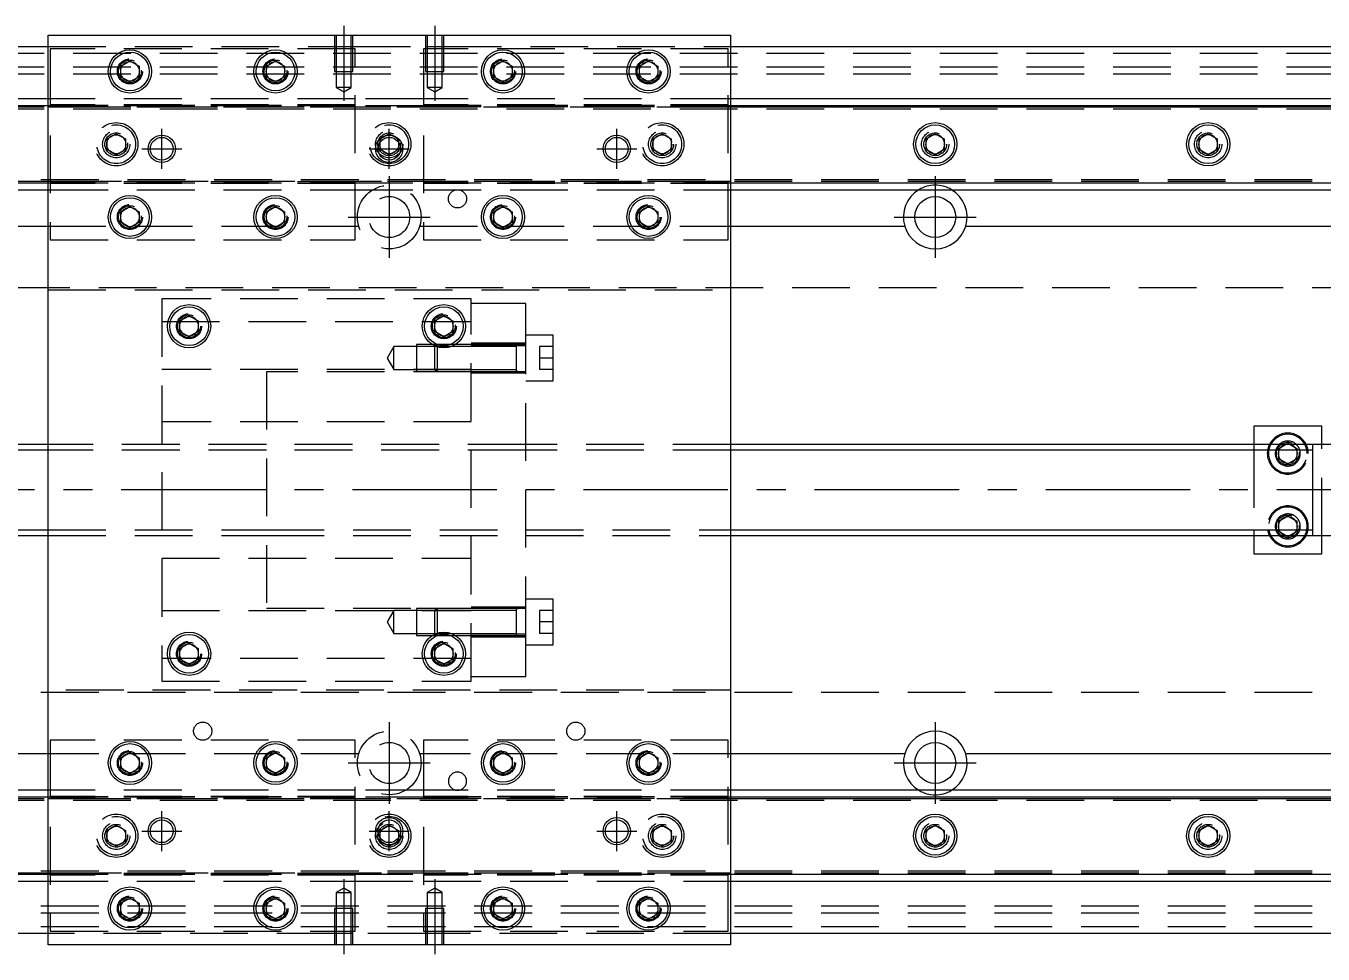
# Model space of a CAD drawing. Extents: x -20 to 743, y -294 to 102.
# Drawn here: x 180.1 to 465.2, y -102 to 102 of the extents above; entities that cross this region are included whole.
import ezdxf

# ---------------------------------------------------------------- set-up
doc = ezdxf.new("R2010")
doc.units = 0
doc.linetypes.add('CENTER', pattern=[50.8, 31.75, -6.35, 6.35, -6.35])
doc.linetypes.add('DASHED', pattern=[19.05, 12.7, -6.35])
doc.layers.get('0').update_dxf_attribs({"linetype": 'CONTINUOUS'})
doc.layers.add('CENTER', color=1, linetype='CENTER')

msp = doc.modelspace()

# ---------------------------------------------------------------- linework, layer by layer
at = {"color": 7, "linetype": 'CONTINUOUS'}
for p, q in [((185, -100), (185, 100)), ((185, 100), (335, 100)), ((335, 100), (335, -100)), ((0, 97.5), (185, 97.5)), ((335, 97.5), (520, 97.5)), ((201, 93.1547), (203, 94.309402)), ((203, 94.309402), (205, 93.1547)), ((233, 93.1547), (235, 94.309402)), ((235, 94.309402), (237, 93.1547)), ((283, 93.1547), (285, 94.309402)), ((285, 94.309402), (287, 93.1547)), ((315, 93.1547), (317, 94.309402)), ((317, 94.309402), (319, 93.1547)), ((201, 90.8453), (201, 93.1547)), ((205, 93.1547), (205, 90.8453)), ((233, 90.8453), (233, 93.1547)), ((237, 93.1547), (237, 90.8453)), ((283, 90.8453), (283, 93.1547)), ((287, 93.1547), (287, 90.8453)), ((315, 90.8453), (315, 93.1547)), ((319, 93.1547), (319, 90.8453)), ((203, 89.690598), (201, 90.8453)), ((205, 90.8453), (203, 89.690598)), ((235, 89.690598), (233, 90.8453)), ((237, 90.8453), (235, 89.690598)), ((285, 89.690598), (283, 90.8453)), ((287, 90.8453), (285, 89.690598)), ((317, 89.690598), (315, 90.8453)), ((319, 90.8453), (317, 89.690598)), ((185, 86), (0, 86)), ((520, 86), (335, 86)), ((185, 84.460392), (0, 84.460392)), ((520, 84.460392), (335, 84.460392)), ((378, 77.1547), (380, 78.309402)), ((378, 74.8453), (378, 77.1547)), ((380, 78.309402), (382, 77.1547)), ((382, 77.1547), (382, 74.8453)), ((438, 77.1547), (440, 78.309402)), ((438, 74.8453), (438, 77.1547)), ((440, 78.309402), (442, 77.1547)), ((442, 77.1547), (442, 74.8453)), ((380, 73.690598), (378, 74.8453)), ((382, 74.8453), (380, 73.690598)), ((440, 73.690598), (438, 74.8453)), ((442, 74.8453), (440, 73.690598)), ((0, 67.539608), (185, 67.539608)), ((0, 66), (185, 66)), ((335, 67.539608), (520, 67.539608)), ((335, 66), (520, 66)), ((201, 61.1547), (203, 62.309402)), ((201, 58.8453), (201, 61.1547)), ((203, 62.309402), (205, 61.1547)), ((205, 61.1547), (205, 58.8453)), ((233, 61.1547), (235, 62.309402)), ((233, 58.8453), (233, 61.1547)), ((235, 62.309402), (237, 61.1547)), ((237, 61.1547), (237, 58.8453)), ((283, 61.1547), (285, 62.309402)), ((283, 58.8453), (283, 61.1547)), ((285, 62.309402), (287, 61.1547)), ((287, 61.1547), (287, 58.8453)), ((315, 61.1547), (317, 62.309402)), ((315, 58.8453), (315, 61.1547)), ((317, 62.309402), (319, 61.1547)), ((319, 61.1547), (319, 58.8453)), ((146.708204, 58), (185, 58)), ((203, 57.690598), (201, 58.8453)), ((205, 58.8453), (203, 57.690598)), ((235, 57.690598), (233, 58.8453)), ((237, 58.8453), (235, 57.690598)), ((285, 57.690598), (283, 58.8453)), ((287, 58.8453), (285, 57.690598)), ((317, 57.690598), (315, 58.8453)), ((319, 58.8453), (317, 57.690598)), ((335, 58), (373.291796, 58)), ((386.708204, 58), (493.291796, 58)), ((214, 37.1547), (216, 38.309402)), ((214, 34.8453), (214, 37.1547)), ((216, 38.309402), (218, 37.1547)), ((218, 37.1547), (218, 34.8453)), ((270, 37.1547), (272, 38.309402)), ((270, 34.8453), (270, 37.1547)), ((272, 38.309402), (274, 37.1547)), ((274, 37.1547), (274, 34.8453)), ((216, 33.690598), (214, 34.8453)), ((218, 34.8453), (216, 33.690598)), ((272, 33.690598), (270, 34.8453)), ((274, 34.8453), (272, 33.690598)), ((288, 26.011846), (288, 26.012874)), ((450, 14), (450, 10)), ((465, 14), (450, 14)), ((465, 10), (465, 14)), ((185, 10), (28, 10)), ((463, 10), (335, 10)), ((463, 10), (462.995, 10)), ((463, -9.999498), (463, 10)), ((472, 10), (463, 10)), ((463.005, 10), (463, 10)), ((28, -10), (185, -10)), ((335, -10), (463, -10)), ((450, -10), (450, -14)), ((457.5, -10.309402), (456.964102, -10)), ((458.035898, -10), (457.5, -10.309402)), ((462.995, -10), (463, -10)), ((463, -10), (472, -10)), ((463, -10), (463.005, -10)), ((465, -14), (465, -10)), ((450, -14), (465, -14)), ((214, -34.8453), (216, -33.690598)), ((216, -33.690598), (218, -34.8453)), ((270, -31.511852), (270.44468, -31.511852)), ((270, -34.8453), (272, -33.690598)), ((272, -33.690598), (274, -34.8453)), ((214, -37.1547), (214, -34.8453)), ((218, -34.8453), (218, -37.1547)), ((270, -37.1547), (270, -34.8453)), ((274, -34.8453), (274, -37.1547)), ((216, -38.309402), (214, -37.1547)), ((218, -37.1547), (216, -38.309402)), ((272, -38.309402), (270, -37.1547)), ((274, -37.1547), (272, -38.309402)), ((185, -58), (146.708204, -58)), ((201, -58.8453), (203, -57.690598)), ((201, -61.1547), (201, -58.8453)), ((203, -57.690598), (205, -58.8453)), ((205, -58.8453), (205, -61.1547)), ((233, -58.8453), (235, -57.690598)), ((233, -61.1547), (233, -58.8453)), ((235, -57.690598), (237, -58.8453)), ((237, -58.8453), (237, -61.1547)), ((283, -58.8453), (285, -57.690598)), ((283, -61.1547), (283, -58.8453)), ((285, -57.690598), (287, -58.8453)), ((287, -58.8453), (287, -61.1547)), ((315, -58.8453), (317, -57.690598)), ((315, -61.1547), (315, -58.8453)), ((317, -57.690598), (319, -58.8453)), ((319, -58.8453), (319, -61.1547)), ((373.291796, -58), (335, -58)), ((493.291796, -58), (386.708204, -58)), ((203, -62.309402), (201, -61.1547)), ((205, -61.1547), (203, -62.309402)), ((235, -62.309402), (233, -61.1547)), ((237, -61.1547), (235, -62.309402)), ((285, -62.309402), (283, -61.1547)), ((287, -61.1547), (285, -62.309402)), ((317, -62.309402), (315, -61.1547)), ((319, -61.1547), (317, -62.309402)), ((185, -66), (0, -66)), ((185, -67.539608), (0, -67.539608)), ((520, -66), (335, -66)), ((520, -67.539608), (335, -67.539608)), ((378, -74.8453), (380, -73.690598)), ((380, -73.690598), (382, -74.8453)), ((438, -74.8453), (440, -73.690598)), ((440, -73.690598), (442, -74.8453)), ((378, -77.1547), (378, -74.8453)), ((382, -74.8453), (382, -77.1547)), ((438, -77.1547), (438, -74.8453)), ((442, -74.8453), (442, -77.1547)), ((380, -78.309402), (378, -77.1547)), ((382, -77.1547), (380, -78.309402)), ((440, -78.309402), (438, -77.1547)), ((442, -77.1547), (440, -78.309402)), ((0, -84.460392), (185, -84.460392)), ((335, -84.460392), (520, -84.460392)), ((0, -86), (185, -86)), ((335, -86), (520, -86)), ((201, -90.8453), (203, -89.690598)), ((201, -93.1547), (201, -90.8453)), ((203, -89.690598), (205, -90.8453)), ((205, -90.8453), (205, -93.1547)), ((233, -90.8453), (235, -89.690598)), ((233, -93.1547), (233, -90.8453)), ((235, -89.690598), (237, -90.8453)), ((237, -90.8453), (237, -93.1547)), ((283, -90.8453), (285, -89.690598)), ((283, -93.1547), (283, -90.8453)), ((285, -89.690598), (287, -90.8453)), ((287, -90.8453), (287, -93.1547)), ((315, -90.8453), (317, -89.690598)), ((315, -93.1547), (315, -90.8453)), ((317, -89.690598), (319, -90.8453)), ((319, -90.8453), (319, -93.1547)), ((203, -94.309402), (201, -93.1547)), ((205, -93.1547), (203, -94.309402)), ((235, -94.309402), (233, -93.1547)), ((237, -93.1547), (235, -94.309402)), ((285, -94.309402), (283, -93.1547)), ((287, -93.1547), (285, -94.309402)), ((317, -94.309402), (315, -93.1547)), ((319, -93.1547), (317, -94.309402)), ((185, -97.5), (0, -97.5)), ((520, -97.5), (335, -97.5)), ((335, -100), (185, -100))]:
    msp.add_line(p, q, dxfattribs=at)
at = {"color": 3, "linetype": 'DASHED'}
for p, q in [((248.000006, 100), (248.000006, 92)), ((248.35, 100), (248.35, 92)), ((251.65, 92), (251.65, 100)), ((251.999994, 92), (251.999994, 100)), ((268.000006, 100), (268.000006, 92)), ((268.35, 100), (268.35, 92)), ((271.65, 92), (271.65, 100)), ((271.999994, 92), (271.999994, 100)), ((185, 97.5), (248.000006, 97.5)), ((185.5, 97), (185.5, 55)), ((252.5, 97), (185.5, 97)), ((248.000006, 97.5), (251.999994, 97.5)), ((251.999994, 97.5), (268.000006, 97.5)), ((252.5, 55), (252.5, 97)), ((334.5, 97), (267.5, 97)), ((267.5, 97), (267.5, 55)), ((268.000006, 97.5), (271.999994, 97.5)), ((271.999994, 97.5), (335, 97.5)), ((334.5, 55), (334.5, 97)), ((0, 96), (520, 96)), ((0, 93), (520, 93)), ((0, 91.5), (520, 91.5)), ((205.483582, 92.286038), (205.5, 92)), ((237.483582, 92.286038), (237.5, 92)), ((248.000006, 92), (251.999994, 92)), ((248.35, 92), (248.35, 88.5)), ((251.65, 88.5), (251.65, 92)), ((268.000006, 92), (271.999994, 92)), ((268.35, 92), (268.35, 88.5)), ((271.65, 88.5), (271.65, 92)), ((287.483582, 92.286038), (287.5, 92)), ((319.483582, 92.286038), (319.5, 92)), ((251.65, 88.5), (248.35, 88.5)), ((248.35, 88.5), (250, 87.547372)), ((250, 87.547372), (251.65, 88.5)), ((271.65, 88.5), (268.35, 88.5)), ((268.35, 88.5), (270, 87.547372)), ((270, 87.547372), (271.65, 88.5)), ((185.5, 86), (185, 86)), ((252.5, 86), (185.5, 86)), ((267.5, 86), (252.5, 86)), ((334.5, 86), (267.5, 86)), ((335, 86), (334.5, 86)), ((0, 84.204452), (185, 84.204452)), ((0, 84.2), (520, 84.2)), ((0, 83.8), (520, 83.8)), ((185.5, 84.460392), (185, 84.460392)), ((185, 84.204452), (185.5, 84.204452)), ((252.5, 84.643014), (185.5, 84.643014)), ((185.5, 84.6), (252.5, 84.6)), ((252.5, 84.460392), (185.5, 84.460392)), ((185.5, 84.3), (252.5, 84.3)), ((185.5, 84.204452), (334.5, 84.204452)), ((267.5, 84.460392), (252.5, 84.460392)), ((334.5, 84.643014), (267.5, 84.643014)), ((267.5, 84.6), (334.5, 84.6)), ((334.5, 84.460392), (267.5, 84.460392)), ((267.5, 84.3), (334.5, 84.3)), ((335, 84.460392), (334.5, 84.460392)), ((334.5, 84.204452), (335, 84.204452)), ((335, 84.204452), (520, 84.204452)), ((198, 77.1547), (200, 78.309402)), ((198, 74.8453), (198, 77.1547)), ((200, 78.309402), (202, 77.1547)), ((202, 77.1547), (202, 74.8453)), ((258, 77.1547), (260, 78.309402)), ((258, 74.8453), (258, 77.1547)), ((260, 78.309402), (262, 77.1547)), ((262, 77.1547), (262, 74.8453)), ((318, 77.1547), (320, 78.309402)), ((318, 74.8453), (318, 77.1547)), ((320, 78.309402), (322, 77.1547)), ((322, 77.1547), (322, 74.8453)), ((200, 73.690598), (198, 74.8453)), ((202, 74.8453), (200, 73.690598)), ((202.483582, 76.286038), (202.5, 76)), ((260, 73.690598), (258, 74.8453)), ((262, 74.8453), (260, 73.690598)), ((262.483582, 76.286038), (262.5, 76)), ((317.5, 76), (317.518502, 76.303588)), ((320, 73.690598), (318, 74.8453)), ((322, 74.8453), (320, 73.690598)), ((377.5, 76), (377.518502, 76.303588)), ((437.5, 76), (437.518502, 76.303588)), ((520, 68.2), (0, 68.2)), ((520, 67.8), (0, 67.8)), ((185, 67.795548), (0, 67.795548)), ((185.5, 67.795548), (185, 67.795548)), ((185, 67.539608), (185.5, 67.539608)), ((185, 66), (185.5, 66)), ((334.5, 67.795548), (185.5, 67.795548)), ((252.5, 67.7), (185.5, 67.7)), ((185.5, 67.539608), (252.5, 67.539608)), ((252.5, 67.4), (185.5, 67.4)), ((252.5, 67.356986), (185.5, 67.356986)), ((185.5, 66), (252.5, 66)), ((252.5, 67.539608), (267.5, 67.539608)), ((252.5, 66), (267.5, 66)), ((334.5, 67.7), (267.5, 67.7)), ((267.5, 67.539608), (334.5, 67.539608)), ((334.5, 67.4), (267.5, 67.4)), ((334.5, 67.356986), (267.5, 67.356986)), ((267.5, 66), (334.5, 66)), ((335, 67.795548), (334.5, 67.795548)), ((334.5, 67.539608), (335, 67.539608)), ((334.5, 66), (335, 66)), ((520, 67.795548), (335, 67.795548)), ((205.483582, 60.286038), (205.5, 60)), ((237.483582, 60.286038), (237.5, 60)), ((287.483582, 60.286038), (287.5, 60)), ((314.5, 60), (314.512884, 60.253488)), ((185, 58), (253.291796, 58)), ((266.708204, 58), (335, 58)), ((185.5, 55), (252.5, 55)), ((267.5, 55), (334.5, 55)), ((5.640312, 44.5), (520, 44.5)), ((185, 44), (335, 44)), ((278, 42), (210, 42)), ((210, 42), (210, -42)), ((278, -42), (278, 42)), ((290, 41), (278, 41)), ((290, 31.701734), (290, 41)), ((210, 37), (278, 37)), ((213.5, 36), (213.512884, 36.253488)), ((274.483582, 36.286038), (274.5, 36)), ((261, 31.511852), (259.556624, 29.011852)), ((261, 26.511852), (261, 31.511852)), ((266, 31.511852), (261, 31.511852)), ((266, 32.011846), (266, 26.011856)), ((269.419858, 32.011846), (266, 32.011846)), ((269.99998, 31.511852), (266, 31.511852)), ((270.49998, 32.011846), (269.419858, 32.011846)), ((270.124214, 31.636066), (270, 31.511852)), ((270, 26.511852), (270, 31.511852)), ((270.44468, 31.511852), (270, 31.511852)), ((270.5, 32.011852), (270.124214, 31.636066)), ((273.55532, 31.511852), (270.44468, 31.511852)), ((270.531284, 32.011846), (270.499994, 32.011846)), ((270.5, 32.011852), (270.5, 31.49306)), ((270.53127, 32.011852), (270.5, 32.011852)), ((270.5, 31.49306), (270.5, 26.011852)), ((273.46873, 32.011852), (270.53127, 32.011852)), ((273.468716, 32.011846), (270.531284, 32.011846)), ((274.580142, 32.011846), (273.468716, 32.011846)), ((274.580148, 32.011852), (273.46873, 32.011852)), ((278, 31.511852), (273.55532, 31.511852)), ((278, 32.011846), (274.580142, 32.011846)), ((278, 32.011852), (274.580148, 32.011852)), ((290, 32.261852), (278, 32.261852)), ((290, 31.701734), (278, 31.701734)), ((288.005, 32.011852), (278.00002, 32.011852)), ((288, 31.511852), (278.00002, 31.511852)), ((290, 32.011852), (287.995, 32.011852)), ((288, 31.662054), (288, 32.011852)), ((288, 32.011852), (288, 31.662054)), ((288, 26.361648), (288, 31.662054)), ((296, 34.011852), (290, 34.011852)), ((290, -31.701734), (290, 31.701734)), ((293, 31.511852), (293, 29.011852)), ((296, 31.511852), (293, 31.511852)), ((296, 24.011852), (296, 34.011852)), ((259.556624, 29.011852), (261, 26.511852)), ((296, 29.011852), (293, 29.011852)), ((293, 29.011852), (293, 26.511852)), ((278, 26.5), (210, 26.5)), ((233, 26), (233, -26)), ((278, 26), (233, 26)), ((261, 26.511852), (266, 26.511852)), ((266, 26.511852), (269.99998, 26.511852)), ((266, 26.011856), (270.49998, 26.011856)), ((270, 26.511852), (278, 26.511852)), ((270, 26.511852), (270.5, 26.011852)), ((270.5, 26.011856), (278, 26.011856)), ((270.5, 26.011852), (278, 26.011852)), ((278, 25.761852), (290, 25.761852)), ((278.00002, 26.511852), (288, 26.511852)), ((278.00002, 26.011852), (288.005, 26.011852)), ((287.995, 26.011852), (290, 26.011852)), ((288, 26.011852), (288, 26.361648)), ((288, 26.361648), (288, 26.011852)), ((296, 26.511852), (293, 26.511852)), ((290, 24.011852), (296, 24.011852)), ((278, 15), (210, 15)), ((232.99998, 10), (185, 10)), ((232.99998, 8.75), (185, 8.75)), ((290, 10), (233, 10)), ((290, 8.75), (233, 8.75)), ((335, 10), (290.00002, 10)), ((335, 8.75), (290.00002, 8.75)), ((450, 10), (450, 8.75)), ((450, 8.75), (450, -8.75)), ((455.5, 9.1547), (456.964102, 10)), ((455.5, 8.75), (455.5, 9.1547)), ((455.5, 6.8453), (455.5, 8.75)), ((456.964102, 10), (457.5, 10.309402)), ((457.5, 10.309402), (458.035898, 10)), ((458.035898, 10), (459.5, 9.1547)), ((459.5, 9.1547), (459.5, 8.75)), ((459.5, 8.75), (459.5, 6.8453)), ((465, -10), (465, 10)), ((457.5, 5.690598), (455.5, 6.8453)), ((459.5, 6.8453), (457.5, 5.690598)), ((459.983582, 8.286038), (460, 8)), ((455.5, -6.8453), (457.5, -5.690598)), ((457.5, -5.690598), (459.5, -6.8453)), ((455.5, -8.75), (455.5, -6.8453)), ((459.5, -6.8453), (459.5, -8.75)), ((459.983582, -7.713962), (460, -8)), ((185, -8.75), (232.99998, -8.75)), ((185, -10), (232.99998, -10)), ((233, -8.75), (290, -8.75)), ((233, -10), (290, -10)), ((290.00002, -8.75), (335, -8.75)), ((290.00002, -10), (335, -10)), ((450, -8.75), (450, -10)), ((455.5, -9.1547), (455.5, -8.75)), ((456.964102, -10), (455.5, -9.1547)), ((459.5, -9.1547), (458.035898, -10)), ((459.5, -8.75), (459.5, -9.1547)), ((463, -10), (463, -9.999498)), ((210, -15), (278, -15)), ((296, -24.011852), (290, -24.011852)), ((296, -34.011852), (296, -24.011852)), ((210, -26.5), (278, -26.5)), ((233, -26), (278, -26)), ((261, -26.511852), (259.556624, -29.011852)), ((261, -31.511852), (261, -26.511852)), ((266, -26.511852), (261, -26.511852)), ((266, -26.011856), (266, -32.011846)), ((270.49998, -26.011856), (266, -26.011856)), ((269.99998, -26.511852), (266, -26.511852)), ((270.5, -26.011852), (270, -26.511852)), ((270, -31.511852), (270, -26.511852)), ((278, -26.511852), (270, -26.511852)), ((270.5, -26.011852), (270.5, -31.49306)), ((278, -26.011852), (270.5, -26.011852)), ((278, -26.011856), (270.5, -26.011856)), ((290, -25.761852), (278, -25.761852)), ((288.005, -26.011852), (278.00002, -26.011852)), ((288, -26.511852), (278.00002, -26.511852)), ((290, -26.011852), (287.995, -26.011852)), ((288, -26.511852), (288, -26.011846)), ((288, -26.361648), (288, -26.011852)), ((288, -26.011852), (288, -26.361648)), ((288, -31.662054), (288, -26.361648)), ((293, -26.511852), (293, -29.011852)), ((296, -26.511852), (293, -26.511852)), ((259.556624, -29.011852), (261, -31.511852)), ((296, -29.011852), (293, -29.011852)), ((293, -29.011852), (293, -31.511852)), ((261, -31.511852), (266, -31.511852)), ((266, -31.511852), (269.99998, -31.511852)), ((266, -32.011846), (269.419858, -32.011846)), ((269.419858, -32.011846), (270.49998, -32.011846)), ((270, -31.511852), (270.124214, -31.636066)), ((270.124214, -31.636066), (270.5, -32.011852)), ((270.44468, -31.511852), (273.55532, -31.511852)), ((270.499994, -32.011846), (270.531284, -32.011846)), ((270.5, -31.49306), (270.5, -32.011852)), ((270.5, -32.011852), (270.53127, -32.011852)), ((270.53127, -32.011852), (273.46873, -32.011852)), ((270.531284, -32.011846), (273.468716, -32.011846)), ((273.468716, -32.011846), (274.580142, -32.011846)), ((273.46873, -32.011852), (274.580148, -32.011852)), ((273.55532, -31.511852), (278, -31.511852)), ((274.580142, -32.011846), (278, -32.011846)), ((274.580148, -32.011852), (278, -32.011852)), ((290, -31.701734), (278, -31.701734)), ((290, -31.701734), (278, -31.701734)), ((278, -32.261852), (290, -32.261852)), ((278.00002, -31.511852), (288, -31.511852)), ((278.00002, -32.011852), (288.005, -32.011852)), ((287.995, -32.011852), (290, -32.011852)), ((288, -32.011856), (288, -31.511852)), ((288, -32.011852), (288, -31.662054)), ((288, -31.662054), (288, -32.011852)), ((290, -41), (290, -31.701734)), ((290, -34.011852), (296, -34.011852)), ((296, -31.511852), (293, -31.511852)), ((278, -37), (210, -37)), ((213.5, -36), (213.512884, -35.746512)), ((274.483582, -35.713962), (274.5, -36)), ((210, -42), (278, -42)), ((278, -41), (290, -41)), ((520, -44.5), (5.640312, -44.5)), ((335, -44), (185, -44)), ((252.5, -55), (185.5, -55)), ((185.5, -55), (185.5, -97)), ((252.5, -97), (252.5, -55)), ((334.5, -55), (267.5, -55)), ((267.5, -55), (267.5, -97)), ((334.5, -97), (334.5, -55)), ((253.291796, -58), (185, -58)), ((205.483582, -59.713962), (205.5, -60)), ((237.483582, -59.713962), (237.5, -60)), ((335, -58), (266.708204, -58)), ((287.483582, -59.713962), (287.5, -60)), ((319.483582, -59.713962), (319.5, -60)), ((0, -67.795548), (185, -67.795548)), ((0, -67.8), (520, -67.8)), ((0, -68.2), (520, -68.2)), ((185.5, -66), (185, -66)), ((185.5, -67.539608), (185, -67.539608)), ((185, -67.795548), (185.5, -67.795548)), ((252.5, -66), (185.5, -66)), ((252.5, -67.356986), (185.5, -67.356986)), ((185.5, -67.4), (252.5, -67.4)), ((252.5, -67.539608), (185.5, -67.539608)), ((185.5, -67.7), (252.5, -67.7)), ((185.5, -67.795548), (334.5, -67.795548)), ((267.5, -66), (252.5, -66)), ((267.5, -67.539608), (252.5, -67.539608)), ((334.5, -66), (267.5, -66)), ((334.5, -67.356986), (267.5, -67.356986)), ((267.5, -67.4), (334.5, -67.4)), ((334.5, -67.539608), (267.5, -67.539608)), ((267.5, -67.7), (334.5, -67.7)), ((335, -66), (334.5, -66)), ((335, -67.539608), (334.5, -67.539608)), ((334.5, -67.795548), (335, -67.795548)), ((335, -67.795548), (520, -67.795548)), ((198, -74.8453), (200, -73.690598)), ((200, -73.690598), (202, -74.8453)), ((258, -74.8453), (260, -73.690598)), ((260, -73.690598), (262, -74.8453)), ((318, -74.8453), (320, -73.690598)), ((320, -73.690598), (322, -74.8453)), ((198, -77.1547), (198, -74.8453)), ((202, -74.8453), (202, -77.1547)), ((202.483582, -75.713962), (202.5, -76)), ((258, -77.1547), (258, -74.8453)), ((262, -74.8453), (262, -77.1547)), ((262.483582, -75.713962), (262.5, -76)), ((317.5, -76), (317.518502, -75.696412)), ((318, -77.1547), (318, -74.8453)), ((322, -74.8453), (322, -77.1547)), ((382.483582, -75.713962), (382.5, -76)), ((442.483582, -75.713962), (442.5, -76)), ((200, -78.309402), (198, -77.1547)), ((202, -77.1547), (200, -78.309402)), ((260, -78.309402), (258, -77.1547)), ((262, -77.1547), (260, -78.309402)), ((320, -78.309402), (318, -77.1547)), ((322, -77.1547), (320, -78.309402)), ((520, -83.8), (0, -83.8)), ((520, -84.2), (0, -84.2)), ((185, -84.204452), (0, -84.204452)), ((185.5, -84.204452), (185, -84.204452)), ((185, -84.460392), (185.5, -84.460392)), ((334.5, -84.204452), (185.5, -84.204452)), ((252.5, -84.3), (185.5, -84.3)), ((185.5, -84.460392), (252.5, -84.460392)), ((252.5, -84.6), (185.5, -84.6)), ((252.5, -84.643014), (185.5, -84.643014)), ((252.5, -84.460392), (267.5, -84.460392)), ((334.5, -84.3), (267.5, -84.3)), ((267.5, -84.460392), (334.5, -84.460392)), ((334.5, -84.6), (267.5, -84.6)), ((334.5, -84.643014), (267.5, -84.643014)), ((335, -84.204452), (334.5, -84.204452)), ((334.5, -84.460392), (335, -84.460392)), ((520, -84.204452), (335, -84.204452)), ((185, -86), (185.5, -86)), ((185.5, -86), (252.5, -86)), ((250, -87.547372), (248.35, -88.5)), ((251.65, -88.5), (250, -87.547372)), ((252.5, -86), (267.5, -86)), ((267.5, -86), (334.5, -86)), ((270, -87.547372), (268.35, -88.5)), ((271.65, -88.5), (270, -87.547372)), ((334.5, -86), (335, -86)), ((248.35, -88.5), (251.65, -88.5)), ((248.35, -88.5), (248.35, -92)), ((251.65, -92), (251.65, -88.5)), ((268.35, -88.5), (271.65, -88.5)), ((268.35, -88.5), (268.35, -92)), ((271.65, -92), (271.65, -88.5)), ((520, -91.5), (0, -91.5)), ((520, -93), (0, -93)), ((200.5, -92), (200.512884, -91.746512)), ((232.5, -92), (232.518502, -91.696412)), ((251.999994, -92), (248.000006, -92)), ((248.000006, -92), (248.000006, -100)), ((248.35, -92), (248.35, -100)), ((251.65, -100), (251.65, -92)), ((251.999994, -100), (251.999994, -92)), ((271.999994, -92), (268.000006, -92)), ((268.000006, -92), (268.000006, -100)), ((268.35, -92), (268.35, -100)), ((271.65, -100), (271.65, -92)), ((271.999994, -100), (271.999994, -92)), ((282.5, -92), (282.518502, -91.696412)), ((319.483582, -91.713962), (319.5, -92)), ((520, -96), (0, -96)), ((248.000006, -97.5), (185, -97.5)), ((185.5, -97), (252.5, -97)), ((251.999994, -97.5), (248.000006, -97.5)), ((268.000006, -97.5), (251.999994, -97.5)), ((267.5, -97), (334.5, -97)), ((271.999994, -97.5), (268.000006, -97.5)), ((335, -97.5), (271.999994, -97.5))]:
    msp.add_line(p, q, dxfattribs=at)
at = {"color": 3, "linetype": 'CONTINUOUS'}
for p, q in [((185, 8.75), (28, 8.75)), ((463, 8.75), (335, 8.75)), ((28, -8.75), (185, -8.75)), ((335, -8.75), (463, -8.75))]:
    msp.add_line(p, q, dxfattribs=at)
at = {"color": 7, "linetype": 'CONTINUOUS'}
for centre, radius in [((203, 92), 4.75), ((203, 92), 4.25), ((235, 92), 4.75), ((235, 92), 4.25), ((285, 92), 4.75), ((285, 92), 4.25), ((317, 92), 4.75), ((317, 92), 4.25), ((380, 76), 4.75), ((380, 76), 4.25), ((440, 76), 4.75), ((440, 76), 4.25), ((210, 75), 2.5), ((260, 75), 3), ((260, 75), 2.5), ((310, 75), 2.5), ((203, 60), 4.75), ((203, 60), 4.25), ((235, 60), 4.75), ((235, 60), 4.25), ((285, 60), 4.75), ((285, 60), 4.25), ((317, 60), 4.75), ((317, 60), 4.25), ((380, 60), 4.5), ((216, 36), 4.75), ((216, 36), 4.25), ((272, 36), 4.75), ((272, 36), 4.25), ((216, -36), 4.75), ((272, -36), 4.75), ((216, -36), 4.25), ((272, -36), 4.25), ((203, -60), 4.75), ((203, -60), 4.25), ((235, -60), 4.75), ((235, -60), 4.25), ((285, -60), 4.75), ((285, -60), 4.25), ((317, -60), 4.75), ((317, -60), 4.25), ((380, -60), 4.5), ((380, -76), 4.75), ((440, -76), 4.75), ((210, -75), 2.5), ((260, -75), 3), ((260, -75), 2.5), ((310, -75), 2.5), ((380, -76), 4.25), ((440, -76), 4.25), ((203, -92), 4.75), ((203, -92), 4.25), ((235, -92), 4.75), ((235, -92), 4.25), ((285, -92), 4.75), ((285, -92), 4.25), ((317, -92), 4.75), ((317, -92), 4.25)]:
    msp.add_circle(centre, radius, dxfattribs=at)
at = {"color": 3, "linetype": 'DASHED'}
for centre, radius in [((203, 92), 2.75), ((203, 92), 2.5), ((235, 92), 2.75), ((235, 92), 2.5), ((285, 92), 2.75), ((285, 92), 2.5), ((317, 92), 2.75), ((317, 92), 2.5), ((200, 76), 4.75), ((200, 76), 4.25), ((260, 76), 4.75), ((260, 76), 4.25), ((320, 76), 4.75), ((320, 76), 4.25), ((200, 76), 3), ((200, 76), 2.5), ((200, 76), 2.1), ((260, 76), 3), ((260, 76), 2.5), ((260, 76), 2.1), ((320, 76), 3), ((320, 76), 2.5), ((320, 76), 2.1), ((380, 76), 3), ((380, 76), 2.5), ((440, 76), 3), ((440, 76), 2.5), ((260, 60), 7), ((275, 64), 2), ((203, 60), 2.75), ((235, 60), 2.75), ((260, 60), 4.5), ((285, 60), 2.75), ((317, 60), 2.75), ((203, 60), 2.5), ((235, 60), 2.5), ((285, 60), 2.5), ((317, 60), 2.5), ((216, 36), 2.75), ((216, 36), 2.5), ((272, 36), 2.75), ((272, 36), 2.5), ((457.5, 8), 2.5), ((457.5, -8), 2.5), ((216, -36), 2.75), ((216, -36), 2.5), ((272, -36), 2.75), ((272, -36), 2.5), ((219, -53), 2), ((301, -53), 2), ((260, -60), 7), ((260, -60), 4.5), ((203, -60), 2.75), ((203, -60), 2.5), ((235, -60), 2.75), ((235, -60), 2.5), ((285, -60), 2.75), ((285, -60), 2.5), ((317, -60), 2.75), ((317, -60), 2.5), ((200, -76), 4.75), ((260, -76), 4.75), ((320, -76), 4.75), ((200, -76), 4.25), ((200, -76), 3), ((200, -76), 2.5), ((200, -76), 2.1), ((260, -76), 4.25), ((260, -76), 3), ((260, -76), 2.5), ((260, -76), 2.1), ((320, -76), 4.25), ((320, -76), 3), ((320, -76), 2.5), ((320, -76), 2.1), ((380, -76), 3), ((380, -76), 2.5), ((440, -76), 3), ((440, -76), 2.5), ((203, -92), 2.75), ((203, -92), 2.5), ((235, -92), 2.75), ((235, -92), 2.5), ((285, -92), 2.75), ((285, -92), 2.5), ((317, -92), 2.75), ((317, -92), 2.5)]:
    msp.add_circle(centre, radius, dxfattribs=at)
at = {"color": 3, "linetype": 'CONTINUOUS'}
for centre in [(210, 75), (310, 75), (210, -75), (310, -75)]:
    msp.add_circle(centre, 3, dxfattribs=at)
at = {"color": 7, "linetype": 'CONTINUOUS'}
for centre, radius, start, end in [((203, 92), 2.1, 77.75279, 102.24721), ((235, 92), 2.1, 77.75279, 102.24721), ((285, 92), 2.1, 77.75279, 102.24721), ((317, 92), 2.1, 77.75279, 102.24721), ((203, 92), 2.1, 162.24721, 180), ((203, 92), 2.1, 180, 197.75279), ((203, 92), 2.1, 137.75279, 162.24721), ((203, 92), 2.1, 197.75279, 222.24721), ((203, 92), 2.1, 102.24721, 137.75279), ((203, 92), 2.1, 42.24721, 77.75279), ((203, 92), 2.1, 17.75279, 42.24721), ((203, 92), 2.1, 317.75279, 342.24721), ((203, 92), 2.1, 342.24721, 17.75279), ((235, 92), 2.1, 162.24721, 180), ((235, 92), 2.1, 180, 197.75279), ((235, 92), 2.1, 137.75279, 162.24721), ((235, 92), 2.1, 197.75279, 222.24721), ((235, 92), 2.1, 102.24721, 137.75279), ((235, 92), 2.1, 42.24721, 77.75279), ((235, 92), 2.1, 17.75279, 42.24721), ((235, 92), 2.1, 317.75279, 342.24721), ((235, 92), 2.1, 342.24721, 17.75279), ((285, 92), 2.1, 162.24721, 180), ((285, 92), 2.1, 180, 197.75279), ((285, 92), 2.1, 137.75279, 162.24721), ((285, 92), 2.1, 197.75279, 222.24721), ((285, 92), 2.1, 102.24721, 137.75279), ((285, 92), 2.1, 42.24721, 77.75279), ((285, 92), 2.1, 17.75279, 42.24721), ((285, 92), 2.1, 317.75279, 342.24721), ((285, 92), 2.1, 342.24721, 17.75279), ((317, 92), 2.1, 162.24721, 180), ((317, 92), 2.1, 180, 197.75279), ((317, 92), 2.1, 137.75279, 162.24721), ((317, 92), 2.1, 197.75279, 222.24721), ((317, 92), 2.1, 102.24721, 137.75279), ((317, 92), 2.1, 42.24721, 77.75279), ((317, 92), 2.1, 17.75279, 42.24721), ((317, 92), 2.1, 317.75279, 342.24721), ((317, 92), 2.1, 342.24721, 17.75279), ((203, 92), 2.1, 222.24721, 257.75279), ((203, 92), 2.1, 257.75279, 282.24721), ((203, 92), 2.1, 282.24721, 317.75279), ((235, 92), 2.1, 222.24721, 257.75279), ((235, 92), 2.1, 257.75279, 282.24721), ((235, 92), 2.1, 282.24721, 317.75279), ((285, 92), 2.1, 222.24721, 257.75279), ((285, 92), 2.1, 257.75279, 282.24721), ((285, 92), 2.1, 282.24721, 317.75279), ((317, 92), 2.1, 222.24721, 257.75279), ((317, 92), 2.1, 257.75279, 282.24721), ((317, 92), 2.1, 282.24721, 317.75279), ((380, 76), 2.1, 137.75279, 162.24721), ((380, 76), 2.1, 102.24721, 137.75279), ((380, 76), 2.1, 77.75279, 102.24721), ((380, 76), 2.1, 42.24721, 77.75279), ((380, 76), 2.1, 17.75279, 42.24721), ((440, 76), 2.1, 137.75279, 162.24721), ((440, 76), 2.1, 102.24721, 137.75279), ((440, 76), 2.1, 77.75279, 102.24721), ((440, 76), 2.1, 42.24721, 77.75279), ((440, 76), 2.1, 17.75279, 42.24721), ((380, 76), 2.1, 162.24721, 180), ((380, 76), 2.1, 180, 197.75279), ((380, 76), 2.1, 197.75279, 222.24721), ((380, 76), 2.1, 222.24721, 257.75279), ((380, 76), 2.1, 282.24721, 317.75279), ((380, 76), 2.1, 317.75279, 342.24721), ((380, 76), 2.1, 342.24721, 17.75279), ((440, 76), 2.1, 162.24721, 180), ((440, 76), 2.1, 180, 197.75279), ((440, 76), 2.1, 197.75279, 222.24721), ((440, 76), 2.1, 222.24721, 257.75279), ((440, 76), 2.1, 282.24721, 317.75279), ((440, 76), 2.1, 317.75279, 342.24721), ((440, 76), 2.1, 342.24721, 17.75279), ((380, 76), 2.1, 257.75279, 282.24721), ((440, 76), 2.1, 257.75279, 282.24721), ((380, 60), 7, 121.002719, 196.60155), ((380, 60), 7, 343.39845, 58.997281), ((203, 60), 2.1, 162.24721, 180), ((203, 60), 2.1, 180, 197.75279), ((203, 60), 2.1, 137.75279, 162.24721), ((203, 60), 2.1, 102.24721, 137.75279), ((203, 60), 2.1, 77.75279, 102.24721), ((203, 60), 2.1, 42.24721, 77.75279), ((203, 60), 2.1, 17.75279, 42.24721), ((203, 60), 2.1, 342.24721, 17.75279), ((235, 60), 2.1, 162.24721, 180), ((235, 60), 2.1, 180, 197.75279), ((235, 60), 2.1, 137.75279, 162.24721), ((235, 60), 2.1, 102.24721, 137.75279), ((235, 60), 2.1, 77.75279, 102.24721), ((235, 60), 2.1, 42.24721, 77.75279), ((235, 60), 2.1, 17.75279, 42.24721), ((235, 60), 2.1, 342.24721, 17.75279), ((285, 60), 2.1, 162.24721, 180), ((285, 60), 2.1, 180, 197.75279), ((285, 60), 2.1, 137.75279, 162.24721), ((285, 60), 2.1, 102.24721, 137.75279), ((285, 60), 2.1, 77.75279, 102.24721), ((285, 60), 2.1, 42.24721, 77.75279), ((285, 60), 2.1, 17.75279, 42.24721), ((285, 60), 2.1, 342.24721, 17.75279), ((317, 60), 2.1, 162.24721, 180), ((317, 60), 2.1, 180, 197.75279), ((317, 60), 2.1, 137.75279, 162.24721), ((317, 60), 2.1, 102.24721, 137.75279), ((317, 60), 2.1, 77.75279, 102.24721), ((317, 60), 2.1, 42.24721, 77.75279), ((317, 60), 2.1, 17.75279, 42.24721), ((317, 60), 2.1, 342.24721, 17.75279), ((203, 60), 2.1, 197.75279, 222.24721), ((203, 60), 2.1, 222.24721, 257.75279), ((203, 60), 2.1, 257.75279, 282.24721), ((203, 60), 2.1, 282.24721, 317.75279), ((203, 60), 2.1, 317.75279, 342.24721), ((235, 60), 2.1, 197.75279, 222.24721), ((235, 60), 2.1, 222.24721, 257.75279), ((235, 60), 2.1, 257.75279, 282.24721), ((235, 60), 2.1, 282.24721, 317.75279), ((235, 60), 2.1, 317.75279, 342.24721), ((285, 60), 2.1, 197.75279, 222.24721), ((285, 60), 2.1, 222.24721, 257.75279), ((285, 60), 2.1, 257.75279, 282.24721), ((285, 60), 2.1, 282.24721, 317.75279), ((285, 60), 2.1, 317.75279, 342.24721), ((317, 60), 2.1, 197.75279, 222.24721), ((317, 60), 2.1, 222.24721, 257.75279), ((317, 60), 2.1, 257.75279, 282.24721), ((317, 60), 2.1, 282.24721, 317.75279), ((317, 60), 2.1, 317.75279, 342.24721), ((380, 60), 7, 196.60155, 343.39845), ((216, 36), 2.1, 137.75279, 162.24721), ((216, 36), 2.1, 102.24721, 137.75279), ((216, 36), 2.1, 77.75279, 102.24721), ((216, 36), 2.1, 42.24721, 77.75279), ((216, 36), 2.1, 17.75279, 42.24721), ((272, 36), 2.1, 137.75279, 162.24721), ((272, 36), 2.1, 102.24721, 137.75279), ((272, 36), 2.1, 77.75279, 102.24721), ((272, 36), 2.1, 42.24721, 77.75279), ((272, 36), 2.1, 17.75279, 42.24721), ((216, 36), 2.1, 162.24721, 180), ((216, 36), 2.1, 180, 197.75279), ((216, 36), 2.1, 197.75279, 222.24721), ((216, 36), 2.1, 222.24721, 257.75279), ((216, 36), 2.1, 282.24721, 317.75279), ((216, 36), 2.1, 317.75279, 342.24721), ((216, 36), 2.1, 342.24721, 17.75279), ((272, 36), 2.1, 162.24721, 180), ((272, 36), 2.1, 180, 197.75279), ((272, 36), 2.1, 197.75279, 222.24721), ((272, 36), 2.1, 222.24721, 257.75279), ((272, 36), 2.1, 282.24721, 317.75279), ((272, 36), 2.1, 317.75279, 342.24721), ((272, 36), 2.1, 342.24721, 17.75279), ((216, 36), 2.1, 257.75279, 282.24721), ((272, 36), 2.1, 257.75279, 282.24721), ((457.5, 8), 4.5, 26.3878, 153.6122), ((457.5, 8), 4.25, 28.072487, 151.927513), ((457.5, -8), 4.5, 206.3878, 333.6122), ((457.5, -8), 4.25, 208.072487, 331.927513), ((216, -36), 2.1, 102.24721, 137.75279), ((216, -36), 2.1, 77.75279, 102.24721), ((216, -36), 2.1, 42.24721, 77.75279), ((272, -36), 2.1, 102.24721, 137.75279), ((272, -36), 2.1, 77.75279, 102.24721), ((272, -36), 2.1, 42.24721, 77.75279), ((216, -36), 2.1, 162.24721, 180), ((216, -36), 2.1, 180, 197.75279), ((216, -36), 2.1, 137.75279, 162.24721), ((216, -36), 2.1, 197.75279, 222.24721), ((216, -36), 2.1, 17.75279, 42.24721), ((216, -36), 2.1, 317.75279, 342.24721), ((216, -36), 2.1, 342.24721, 17.75279), ((272, -36), 2.1, 162.24721, 180), ((272, -36), 2.1, 180, 197.75279), ((272, -36), 2.1, 137.75279, 162.24721), ((272, -36), 2.1, 197.75279, 222.24721), ((272, -36), 2.1, 17.75279, 42.24721), ((272, -36), 2.1, 317.75279, 342.24721), ((272, -36), 2.1, 342.24721, 17.75279), ((216, -36), 2.1, 222.24721, 257.75279), ((216, -36), 2.1, 257.75279, 282.24721), ((216, -36), 2.1, 282.24721, 317.75279), ((272, -36), 2.1, 222.24721, 257.75279), ((272, -36), 2.1, 257.75279, 282.24721), ((272, -36), 2.1, 282.24721, 317.75279), ((380, -60), 7, 16.60155, 163.39845), ((203, -60), 2.1, 162.24721, 180), ((203, -60), 2.1, 137.75279, 162.24721), ((203, -60), 2.1, 102.24721, 137.75279), ((203, -60), 2.1, 77.75279, 102.24721), ((203, -60), 2.1, 42.24721, 77.75279), ((203, -60), 2.1, 17.75279, 42.24721), ((203, -60), 2.1, 342.24721, 17.75279), ((235, -60), 2.1, 162.24721, 180), ((235, -60), 2.1, 137.75279, 162.24721), ((235, -60), 2.1, 102.24721, 137.75279), ((235, -60), 2.1, 77.75279, 102.24721), ((235, -60), 2.1, 42.24721, 77.75279), ((235, -60), 2.1, 17.75279, 42.24721), ((235, -60), 2.1, 342.24721, 17.75279), ((285, -60), 2.1, 162.24721, 180), ((285, -60), 2.1, 137.75279, 162.24721), ((285, -60), 2.1, 102.24721, 137.75279), ((285, -60), 2.1, 77.75279, 102.24721), ((285, -60), 2.1, 42.24721, 77.75279), ((285, -60), 2.1, 17.75279, 42.24721), ((285, -60), 2.1, 342.24721, 17.75279), ((317, -60), 2.1, 162.24721, 180), ((317, -60), 2.1, 137.75279, 162.24721), ((317, -60), 2.1, 102.24721, 137.75279), ((317, -60), 2.1, 77.75279, 102.24721), ((317, -60), 2.1, 42.24721, 77.75279), ((317, -60), 2.1, 17.75279, 42.24721), ((317, -60), 2.1, 342.24721, 17.75279), ((380, -60), 7, 163.39845, 238.997281), ((380, -60), 7, 301.002719, 16.60155), ((203, -60), 2.1, 180, 197.75279), ((203, -60), 2.1, 197.75279, 222.24721), ((203, -60), 2.1, 222.24721, 257.75279), ((203, -60), 2.1, 257.75279, 282.24721), ((203, -60), 2.1, 282.24721, 317.75279), ((203, -60), 2.1, 317.75279, 342.24721), ((235, -60), 2.1, 180, 197.75279), ((235, -60), 2.1, 197.75279, 222.24721), ((235, -60), 2.1, 222.24721, 257.75279), ((235, -60), 2.1, 257.75279, 282.24721), ((235, -60), 2.1, 282.24721, 317.75279), ((235, -60), 2.1, 317.75279, 342.24721), ((285, -60), 2.1, 180, 197.75279), ((285, -60), 2.1, 197.75279, 222.24721), ((285, -60), 2.1, 222.24721, 257.75279), ((285, -60), 2.1, 257.75279, 282.24721), ((285, -60), 2.1, 282.24721, 317.75279), ((285, -60), 2.1, 317.75279, 342.24721), ((317, -60), 2.1, 180, 197.75279), ((317, -60), 2.1, 197.75279, 222.24721), ((317, -60), 2.1, 222.24721, 257.75279), ((317, -60), 2.1, 257.75279, 282.24721), ((317, -60), 2.1, 282.24721, 317.75279), ((317, -60), 2.1, 317.75279, 342.24721), ((380, -76), 2.1, 102.24721, 137.75279), ((380, -76), 2.1, 77.75279, 102.24721), ((380, -76), 2.1, 42.24721, 77.75279), ((440, -76), 2.1, 102.24721, 137.75279), ((440, -76), 2.1, 77.75279, 102.24721), ((440, -76), 2.1, 42.24721, 77.75279), ((380, -76), 2.1, 162.24721, 180), ((380, -76), 2.1, 180, 197.75279), ((380, -76), 2.1, 137.75279, 162.24721), ((380, -76), 2.1, 197.75279, 222.24721), ((380, -76), 2.1, 17.75279, 42.24721), ((380, -76), 2.1, 317.75279, 342.24721), ((380, -76), 2.1, 342.24721, 17.75279), ((440, -76), 2.1, 162.24721, 180), ((440, -76), 2.1, 180, 197.75279), ((440, -76), 2.1, 137.75279, 162.24721), ((440, -76), 2.1, 197.75279, 222.24721), ((440, -76), 2.1, 17.75279, 42.24721), ((440, -76), 2.1, 317.75279, 342.24721), ((440, -76), 2.1, 342.24721, 17.75279), ((380, -76), 2.1, 222.24721, 257.75279), ((380, -76), 2.1, 257.75279, 282.24721), ((380, -76), 2.1, 282.24721, 317.75279), ((440, -76), 2.1, 222.24721, 257.75279), ((440, -76), 2.1, 257.75279, 282.24721), ((440, -76), 2.1, 282.24721, 317.75279), ((203, -92), 2.1, 137.75279, 162.24721), ((203, -92), 2.1, 102.24721, 137.75279), ((203, -92), 2.1, 77.75279, 102.24721), ((203, -92), 2.1, 42.24721, 77.75279), ((203, -92), 2.1, 17.75279, 42.24721), ((235, -92), 2.1, 137.75279, 162.24721), ((235, -92), 2.1, 102.24721, 137.75279), ((235, -92), 2.1, 77.75279, 102.24721), ((235, -92), 2.1, 42.24721, 77.75279), ((235, -92), 2.1, 17.75279, 42.24721), ((285, -92), 2.1, 137.75279, 162.24721), ((285, -92), 2.1, 102.24721, 137.75279), ((285, -92), 2.1, 77.75279, 102.24721), ((285, -92), 2.1, 42.24721, 77.75279), ((285, -92), 2.1, 17.75279, 42.24721), ((317, -92), 2.1, 137.75279, 162.24721), ((317, -92), 2.1, 102.24721, 137.75279), ((317, -92), 2.1, 77.75279, 102.24721), ((317, -92), 2.1, 42.24721, 77.75279), ((317, -92), 2.1, 17.75279, 42.24721), ((203, -92), 2.1, 162.24721, 180), ((203, -92), 2.1, 180, 197.75279), ((203, -92), 2.1, 197.75279, 222.24721), ((203, -92), 2.1, 222.24721, 257.75279), ((203, -92), 2.1, 257.75279, 282.24721), ((203, -92), 2.1, 282.24721, 317.75279), ((203, -92), 2.1, 317.75279, 342.24721), ((203, -92), 2.1, 342.24721, 17.75279), ((235, -92), 2.1, 162.24721, 180), ((235, -92), 2.1, 180, 197.75279), ((235, -92), 2.1, 197.75279, 222.24721), ((235, -92), 2.1, 222.24721, 257.75279), ((235, -92), 2.1, 257.75279, 282.24721), ((235, -92), 2.1, 282.24721, 317.75279), ((235, -92), 2.1, 317.75279, 342.24721), ((235, -92), 2.1, 342.24721, 17.75279), ((285, -92), 2.1, 162.24721, 180), ((285, -92), 2.1, 180, 197.75279), ((285, -92), 2.1, 197.75279, 222.24721), ((285, -92), 2.1, 222.24721, 257.75279), ((285, -92), 2.1, 257.75279, 282.24721), ((285, -92), 2.1, 282.24721, 317.75279), ((285, -92), 2.1, 317.75279, 342.24721), ((285, -92), 2.1, 342.24721, 17.75279), ((317, -92), 2.1, 162.24721, 180), ((317, -92), 2.1, 180, 197.75279), ((317, -92), 2.1, 197.75279, 222.24721), ((317, -92), 2.1, 222.24721, 257.75279), ((317, -92), 2.1, 257.75279, 282.24721), ((317, -92), 2.1, 282.24721, 317.75279), ((317, -92), 2.1, 317.75279, 342.24721), ((317, -92), 2.1, 342.24721, 17.75279)]:
    msp.add_arc(centre, radius, start, end, dxfattribs=at)
at = {"color": 3, "linetype": 'DASHED'}
for centre, radius, start, end in [((380, 60), 7, 58.997281, 121.002719), ((200, 60), 7, 341.96968, 343.39845), ((457.5, 8), 4.5, 170.405932, 0), ((457.5, 8), 4.5, 153.6122, 170.405932), ((457.5, 8), 4.25, 169.835751, 0), ((457.5, 8), 4.25, 151.927513, 169.835751), ((457.5, 8), 2.75, 180, 15.82662), ((457.5, 8), 2.75, 164.17338, 180), ((457.5, 8), 2.75, 133.341758, 164.17338), ((457.5, 8), 2.1, 162.24721, 180), ((457.5, 8), 2.1, 159.075168, 162.24721), ((457.5, 8), 2.1, 137.75279, 159.075168), ((457.5, 8), 2.75, 46.658242, 133.341758), ((457.5, 8), 2.1, 107.75279, 137.75279), ((457.5, 8), 2.1, 102.24721, 107.75279), ((457.5, 8), 2.1, 77.75279, 102.24721), ((457.5, 8), 2.1, 72.24721, 77.75279), ((457.5, 8), 2.1, 42.24721, 72.24721), ((457.5, 8), 2.1, 20.924832, 42.24721), ((457.5, 8), 2.75, 15.82662, 46.658242), ((457.5, 8), 2.1, 17.75279, 20.924832), ((457.5, 8), 2.1, 342.24721, 17.75279), ((457.5, 8), 4.25, 10.164249, 28.072487), ((457.5, 8), 4.5, 9.594068, 26.3878), ((457.5, 8), 4.25, 0, 10.164249), ((457.5, 8), 4.5, 0, 9.594068), ((457.5, 8), 2.1, 180, 197.75279), ((457.5, 8), 2.1, 197.75279, 222.24721), ((457.5, 8), 2.1, 222.24721, 257.75279), ((457.5, 8), 2.1, 257.75279, 282.24721), ((457.5, 8), 2.1, 282.24721, 317.75279), ((457.5, 8), 2.1, 317.75279, 342.24721), ((457.5, -8), 4.5, 0, 189.594068), ((457.5, -8), 4.25, 0, 190.164249), ((457.5, -8), 2.75, 344.17338, 180), ((457.5, -8), 2.75, 180, 195.82662), ((457.5, -8), 2.1, 162.24721, 180), ((457.5, -8), 2.1, 180, 197.75279), ((457.5, -8), 2.1, 137.75279, 162.24721), ((457.5, -8), 2.1, 102.24721, 137.75279), ((457.5, -8), 2.1, 77.75279, 102.24721), ((457.5, -8), 2.1, 42.24721, 77.75279), ((457.5, -8), 2.1, 17.75279, 42.24721), ((457.5, -8), 2.1, 342.24721, 17.75279), ((457.5, -8), 4.25, 349.835751, 0), ((457.5, -8), 4.5, 350.405932, 0), ((457.5, -8), 4.5, 189.594068, 206.3878), ((457.5, -8), 4.25, 190.164249, 208.072487), ((457.5, -8), 2.75, 195.82662, 226.658242), ((457.5, -8), 2.1, 197.75279, 200.924832), ((457.5, -8), 2.1, 200.924832, 222.24721), ((457.5, -8), 2.75, 226.658242, 313.341758), ((457.5, -8), 2.1, 222.24721, 252.24721), ((457.5, -8), 2.1, 252.24721, 257.75279), ((457.5, -8), 2.1, 257.75279, 282.24721), ((457.5, -8), 2.1, 282.24721, 287.75279), ((457.5, -8), 2.1, 287.75279, 317.75279), ((457.5, -8), 2.1, 317.75279, 339.075168), ((457.5, -8), 2.75, 313.341758, 344.17338), ((457.5, -8), 2.1, 339.075168, 342.24721), ((457.5, -8), 4.25, 331.927513, 349.835751), ((457.5, -8), 4.5, 333.6122, 350.405932), ((275, -64), 2, 90, 270), ((275, -64), 2, 270, 90), ((380, -60), 7, 238.997281, 301.002719)]:
    msp.add_arc(centre, radius, start, end, dxfattribs=at)
at = {"layer": 'CENTER', "color": 1, "linetype": 'CENTER'}
for p, q in [((250, 102), (250, 85.547372)), ((270, 102), (270, 85.547372)), ((210, 70.6), (210, 79.4)), ((260, 70.6), (260, 79.4)), ((310, 70.6), (310, 79.4)), ((205.6, 75), (214.4, 75)), ((255.6, 75), (264.4, 75)), ((305.6, 75), (314.4, 75)), ((260, 69), (260, 51)), ((380, 69), (380, 51)), ((251, 60), (269, 60)), ((371, 60), (389, 60)), ((588.445, 0), (-20, 0)), ((260, -51), (260, -69)), ((380, -51), (380, -69)), ((251, -60), (269, -60)), ((371, -60), (389, -60)), ((210, -79.4), (210, -70.6)), ((260, -79.4), (260, -70.6)), ((310, -79.4), (310, -70.6)), ((205.6, -75), (214.4, -75)), ((255.6, -75), (264.4, -75)), ((305.6, -75), (314.4, -75)), ((250, -85.547372), (250, -102)), ((270, -85.547372), (270, -102))]:
    msp.add_line(p, q, dxfattribs=at)

doc.saveas('drawing.dxf')
